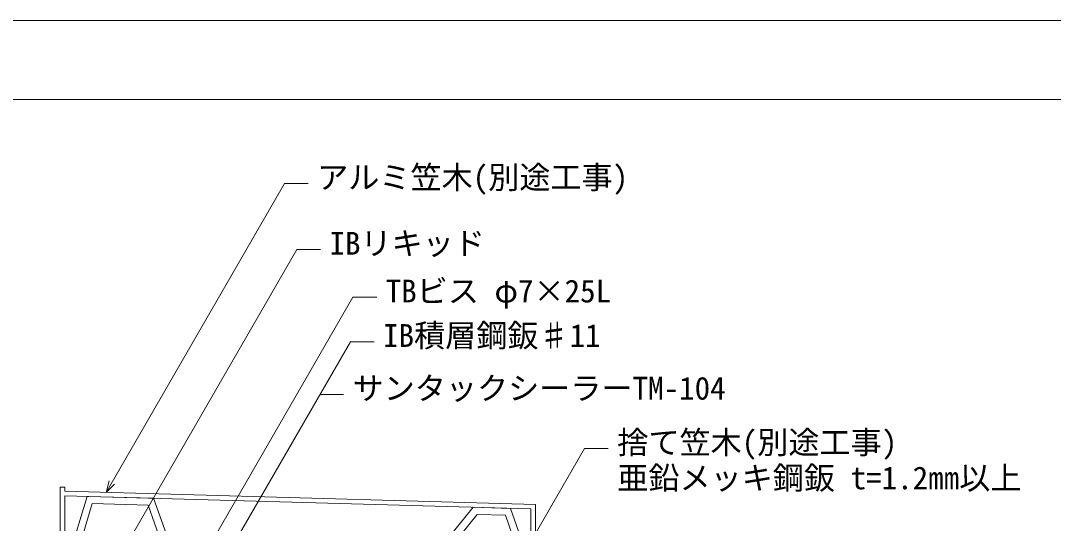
# Model space of a CAD drawing. Units: millimetres, scale not verified. Extents: x -840 to 840, y -594 to 594.
# Drawn here: x -526 to -3, y 340 to 594 of the extents above; entities that cross this region are included whole.
import ezdxf
from ezdxf.enums import TextEntityAlignment as Align

# ---------------------------------------------------------------- set-up
doc = ezdxf.new("R2010")
doc.units = ezdxf.units.MM
doc.header["$LTSCALE"] = 2
doc.linetypes.add('DASHED2', pattern=[3, 2, -1])
for name, color, linetype, lineweight in [('0-0_輪郭線', 7, 'DASHED2', 9), ('0-1_図面枠', 7, 'Continuous', 9), ('0-2_文字', 5, 'Continuous', 9), ('0-F_実線', 7, 'Continuous', 9), ('1-0_寸法線', 7, 'Continuous', 9)]:
    doc.layers.add(name, color=color, linetype=linetype, lineweight=lineweight)
doc.styles.add('ＭＳ ゴシック', font='')
doc.styles.get('ＭＳ ゴシック').set_extended_font_data('MS Gothic')

msp = doc.modelspace()

# ---------------------------------------------------------------- linework, layer by layer
at = {"layer": '0-0_輪郭線', "color": 2, "linetype": 'Continuous'}
msp.add_lwpolyline([(800, 554), (-800, 554), (-800, -554), (800, -554)], close=True, dxfattribs=at)
at = {"layer": '0-1_図面枠'}
msp.add_lwpolyline([(840, -594), (840, 594), (-840, 594), (-840, -594)], close=True, dxfattribs=at)
at = {"layer": '0-F_実線'}
msp.add_lwpolyline([(-272.291, 266.842), (-265.306, 266.842), (-265.306, 349.021), (-503.432, 355.768), (-503.432, 357.789), (-505.723, 357.789), (-505.723, 266.842), (-503.432, 266.842), (-503.432, 268.863), (-496.291, 268.863), (-496.291, 275.601), (-498.582, 275.601), (-498.582, 270.885), (-503.432, 270.885), (-503.432, 353.476), (-267.597, 346.807), (-267.597, 302.551), (-267.597, 268.729), (-272.291, 268.729)], close=True, dxfattribs=at)
msp.add_lwpolyline([(-498.928, 270.885), (-495.841, 328.551), (-489.552, 349.582), (-461.31, 348.785), (-451.583, 321.446), (-313.057, 321.446), (-294.744, 344.072), (-280.433, 343.668), (-275.166, 328.484), (-271.121, 268.827), (-267.636, 269.152), (-271.72, 329.231), (-277.918, 347.099), (-296.875, 347.635), (-315.22, 324.946), (-448.811, 324.946), (-458.653, 352.209), (-492.134, 353.156), (-499.309, 329.231), (-502.433, 270.885)], dxfattribs=at)
at = {"layer": '1-0_寸法線'}
msp.add_line((-374.373, 404.748), (-362.373, 404.748), dxfattribs=at)
for points in [[(-482.57, 355.177), (-392.307, 511.52), (-380.307, 511.52)], [(-477.883, 319.067), (-386.069, 478.095), (-374.069, 478.095)], [(-438.081, 314.606), (-357.637, 453.942), (-345.637, 453.942)], [(-428.915, 310.279), (-358.977, 431.417), (-346.977, 431.417)], [(-292.115, 287.856), (-240.448, 377.347), (-228.448, 377.347)], [(-478.327, 359.419), (-482.57, 355.177), (-481.017, 360.972)]]:
    msp.add_lwpolyline(points, dxfattribs=at)

# ---------------------------------------------------------------- texts
at = {"layer": '0-2_文字', "color": 7, "style": 'ＭＳ ゴシック'}
for s, p in [('アルミ笠木(別途工事)', (-375.766, 505.461)), ('IBリキッド', (-369.528, 472.036)), ('TBビス φ7×25L', (-341.096, 447.883)), ('IB積層鋼鈑♯11', (-342.436, 425.358)), ('サンタックシーラーTM-104', (-357.833, 398.689)), ('捨て笠木(別途工事)', (-223.907, 371.288)), ('亜鉛メッキ鋼鈑 t=1.2㎜以上', (-223.907, 353.288))]:
    msp.add_text(s, height=11.54, dxfattribs=at).set_placement(p, align=Align.BOTTOM_LEFT)

doc.saveas('drawing.dxf')
